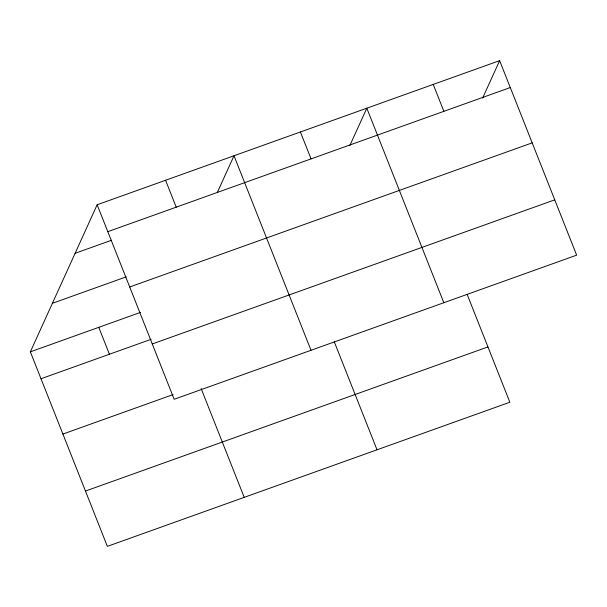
<?xml version="1.0" encoding="UTF-8"?>
<svg xmlns="http://www.w3.org/2000/svg" width="607" height="607" viewBox="0 0 607 607"><rect width="100%" height="100%" fill="white"/><g stroke="black" fill="none" stroke-linecap="round" stroke-linejoin="round"><path stroke-width="0.91" d="M467.117 294.312L509.85 402.236L107.363 546.361L30.35 351.84L97.15 204.764L499.637 60.639L576.65 255.16L174.171 399.285L97.15 204.764M217.367 192.381L233.999 155.764L311.012 350.285M349.799 145.665L366.818 108.205L443.831 302.726M482.618 98.106L499.637 60.639M107.803 231.669L510.29 87.545M75.109 253.301L111.536 240.251M52.392 303.303L126.15 276.891M129.701 286.982L532.187 142.857M30.35 351.84L140.536 312.377M41.003 378.745L151.189 339.283M152.266 343.972L554.752 199.847M62.9 434.058L173.086 394.596M85.466 491.048L487.945 346.923M433.223 84.426L443.876 111.324M300.404 131.985L311.057 158.89M334.298 341.878L377.03 449.795M165.574 180.264L176.227 207.169M201.137 388.563L244.211 497.353M98.774 327.332L109.427 354.238"/></g></svg>
